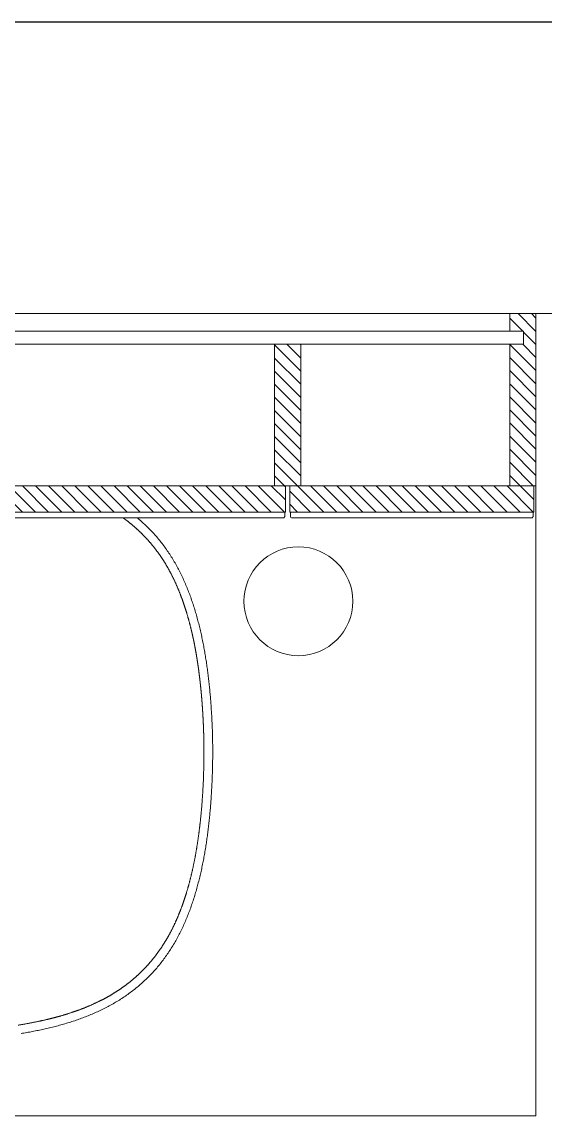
# Model space of a CAD drawing. Header units: millimetres. Extents: x 694231 to 734331, y 4486031 to 4541543.
# Drawn here: x 731375.7 to 731411.6, y 4490061 to 4490136.2 of the extents above; entities that cross this region are included whole.
import ezdxf

# ---------------------------------------------------------------- set-up
doc = ezdxf.new("R2010")
doc.units = ezdxf.units.MM
doc.set_wipeout_variables(frame=1)
doc.linetypes.add('HIDDEN', pattern=[0.375, 0.25, -0.125])
doc.layers.add('A-DUVAR-HIDDEN', color=34, linetype='HIDDEN')
for name, color, linetype, lineweight in [('DBM_fin_wall_solid', 111, 'Continuous', 25), ('DBM_in_wet_bath', 144, 'Continuous', 13), ('DBM_w_sld', 111, 'Continuous', 20)]:
    doc.layers.add(name, color=color, linetype=linetype, lineweight=lineweight)
pattern_1 = [(135, (588.597, 1421.2293), (-0.449012806, -0.449012806), [])]

# ---------------------------------------------------------------- blocks, each defined once
blk = doc.blocks.new('BATHSINK')
at = {"layer": 'DBM_in_wet_bath', "ltscale": 2}
for p, q in [((5665.553, -6895.908), (5665.648, -6895.879)), ((5665.648, -6895.879), (5665.744, -6895.851)), ((5665.744, -6895.851), (5665.839, -6895.822)), ((5665.839, -6895.822), (5665.934, -6895.794)), ((5665.934, -6895.794), (5666.03, -6895.766)), ((5666.03, -6895.766), (5666.126, -6895.741)), ((5666.126, -6895.741), (5666.222, -6895.715)), ((5666.222, -6895.715), (5666.318, -6895.689)), ((5666.318, -6895.689), (5666.415, -6895.664)), ((5666.415, -6895.664), (5666.511, -6895.638)), ((5666.511, -6895.638), (5666.607, -6895.612)), ((5666.607, -6895.612), (5666.703, -6895.588)), ((5666.703, -6895.588), (5666.8, -6895.565)), ((5666.8, -6895.565), (5666.897, -6895.542)), ((5666.897, -6895.542), (5666.994, -6895.52)), ((5666.994, -6895.52), (5667.091, -6895.497)), ((5667.091, -6895.497), (5667.188, -6895.474)), ((5667.188, -6895.474), (5667.285, -6895.452)), ((5667.285, -6895.452), (5667.382, -6895.429)), ((5667.382, -6895.429), (5667.479, -6895.409)), ((5667.479, -6895.409), (5667.577, -6895.389)), ((5667.577, -6895.389), (5667.674, -6895.369)), ((5667.674, -6895.369), (5667.772, -6895.349)), ((5667.772, -6895.349), (5667.869, -6895.329)), ((5667.869, -6895.329), (5667.966, -6895.309)), ((5667.966, -6895.309), (5668.064, -6895.289)), ((5668.064, -6895.289), (5668.162, -6895.272)), ((5668.162, -6895.272), (5668.26, -6895.254)), ((5668.26, -6895.254), (5668.358, -6895.237)), ((5668.358, -6895.237), (5668.456, -6895.219)), ((5668.456, -6895.219), (5668.554, -6895.202)), ((5668.554, -6895.202), (5668.652, -6895.184)), ((5668.652, -6895.184), (5668.75, -6895.166)), ((5668.75, -6895.166), (5668.848, -6895.149)), ((5663.51, -6896.69), (5663.601, -6896.649)), ((5663.601, -6896.649), (5663.692, -6896.609)), ((5663.692, -6896.609), (5663.782, -6896.568)), ((5663.782, -6896.568), (5663.873, -6896.528)), ((5663.873, -6896.528), (5663.964, -6896.487)), ((5663.964, -6896.487), (5664.056, -6896.449)), ((5664.056, -6896.449), (5664.149, -6896.412)), ((5664.149, -6896.412), (5664.241, -6896.375)), ((5664.241, -6896.375), (5664.333, -6896.337)), ((5664.333, -6896.337), (5664.425, -6896.3)), ((5664.425, -6896.3), (5664.518, -6896.264)), ((5664.518, -6896.264), (5664.612, -6896.23)), ((5664.612, -6896.23), (5664.705, -6896.196)), ((5664.705, -6896.196), (5664.799, -6896.162)), ((5664.799, -6896.162), (5664.892, -6896.127)), ((5664.892, -6896.127), (5664.986, -6896.094)), ((5664.986, -6896.094), (5665.08, -6896.062)), ((5665.08, -6896.062), (5665.174, -6896.031)), ((5665.174, -6896.031), (5665.269, -6896)), ((5665.269, -6896), (5665.363, -6895.969)), ((5665.363, -6895.969), (5665.458, -6895.937)), ((5665.458, -6895.937), (5665.553, -6895.908)), ((5662.111, -6897.449), (5662.196, -6897.397)), ((5662.196, -6897.397), (5662.282, -6897.346)), ((5662.282, -6897.346), (5662.367, -6897.295)), ((5662.367, -6897.295), (5662.452, -6897.244)), ((5662.452, -6897.244), (5662.538, -6897.192)), ((5662.538, -6897.192), (5662.625, -6897.145)), ((5662.625, -6897.145), (5662.712, -6897.097)), ((5662.712, -6897.097), (5662.8, -6897.05)), ((5662.8, -6897.05), (5662.887, -6897.002)), ((5662.887, -6897.002), (5662.975, -6896.955)), ((5662.975, -6896.955), (5663.063, -6896.909)), ((5663.063, -6896.909), (5663.152, -6896.865)), ((5663.152, -6896.865), (5663.242, -6896.821)), ((5663.242, -6896.821), (5663.331, -6896.777)), ((5663.331, -6896.777), (5663.42, -6896.733)), ((5663.42, -6896.733), (5663.51, -6896.69)), ((5661.055, -6898.195), (5661.134, -6898.134)), ((5661.134, -6898.134), (5661.213, -6898.074)), ((5661.213, -6898.074), (5661.292, -6898.013)), ((5661.292, -6898.013), (5661.371, -6897.952)), ((5661.371, -6897.952), (5661.452, -6897.895)), ((5661.452, -6897.895), (5661.533, -6897.837)), ((5661.533, -6897.837), (5661.614, -6897.779)), ((5661.614, -6897.779), (5661.695, -6897.722)), ((5661.695, -6897.722), (5661.778, -6897.666)), ((5661.778, -6897.666), (5661.861, -6897.611)), ((5661.861, -6897.611), (5661.944, -6897.557)), ((5661.944, -6897.557), (5662.027, -6897.502)), ((5662.027, -6897.502), (5662.111, -6897.449)), ((5660.234, -6898.918), (5660.306, -6898.849)), ((5660.306, -6898.849), (5660.377, -6898.779)), ((5660.377, -6898.779), (5660.451, -6898.713)), ((5660.451, -6898.713), (5660.525, -6898.646)), ((5660.525, -6898.646), (5660.599, -6898.58)), ((5660.599, -6898.58), (5660.673, -6898.513)), ((5660.673, -6898.513), (5660.748, -6898.448)), ((5660.748, -6898.448), (5660.825, -6898.385)), ((5660.825, -6898.385), (5660.901, -6898.321)), ((5660.901, -6898.321), (5660.978, -6898.258)), ((5660.978, -6898.258), (5661.055, -6898.195)), ((5659.487, -6899.717), (5659.552, -6899.642)), ((5659.552, -6899.642), (5659.618, -6899.567)), ((5659.618, -6899.567), (5659.683, -6899.493)), ((5659.683, -6899.493), (5659.749, -6899.418)), ((5659.749, -6899.418), (5659.816, -6899.344)), ((5659.816, -6899.344), (5659.885, -6899.272)), ((5659.885, -6899.272), (5659.954, -6899.2)), ((5659.954, -6899.2), (5660.022, -6899.128)), ((5660.022, -6899.128), (5660.091, -6899.057)), ((5660.091, -6899.057), (5660.163, -6898.987)), ((5660.163, -6898.987), (5660.234, -6898.918)), ((5658.937, -6900.424), (5658.995, -6900.343)), ((5658.995, -6900.343), (5659.055, -6900.264)), ((5659.055, -6900.264), (5659.115, -6900.184)), ((5659.115, -6900.184), (5659.175, -6900.105)), ((5659.175, -6900.105), (5659.235, -6900.025)), ((5659.235, -6900.025), (5659.298, -6899.948)), ((5659.298, -6899.948), (5659.361, -6899.871)), ((5659.361, -6899.871), (5659.424, -6899.794)), ((5659.424, -6899.794), (5659.487, -6899.717)), ((5658.445, -6901.172), (5658.496, -6901.086)), ((5658.496, -6901.086), (5658.549, -6901.002)), ((5658.549, -6901.002), (5658.603, -6900.919)), ((5658.603, -6900.919), (5658.657, -6900.835)), ((5658.657, -6900.835), (5658.711, -6900.751)), ((5658.711, -6900.751), (5658.767, -6900.669)), ((5658.767, -6900.669), (5658.824, -6900.587)), ((5658.824, -6900.587), (5658.881, -6900.506)), ((5658.881, -6900.506), (5658.937, -6900.424)), ((5658.008, -6901.953), (5658.053, -6901.865)), ((5658.053, -6901.865), (5658.099, -6901.777)), ((5658.099, -6901.777), (5658.147, -6901.689)), ((5658.147, -6901.689), (5658.195, -6901.602)), ((5658.195, -6901.602), (5658.243, -6901.515)), ((5658.243, -6901.515), (5658.292, -6901.428)), ((5658.292, -6901.428), (5658.343, -6901.343)), ((5658.343, -6901.343), (5658.394, -6901.257)), ((5658.394, -6901.257), (5658.445, -6901.172)), ((5657.663, -6902.671), (5657.705, -6902.58)), ((5657.705, -6902.58), (5657.747, -6902.49)), ((5657.747, -6902.49), (5657.789, -6902.4)), ((5657.789, -6902.4), (5657.831, -6902.31)), ((5657.831, -6902.31), (5657.873, -6902.22)), ((5657.873, -6902.22), (5657.918, -6902.131)), ((5657.918, -6902.131), (5657.963, -6902.042)), ((5657.963, -6902.042), (5658.008, -6901.953)), ((5657.325, -6903.5), (5657.36, -6903.407)), ((5657.36, -6903.407), (5657.396, -6903.314)), ((5657.396, -6903.314), (5657.431, -6903.221)), ((5657.431, -6903.221), (5657.469, -6903.129)), ((5657.469, -6903.129), (5657.507, -6903.037)), ((5657.507, -6903.037), (5657.546, -6902.945)), ((5657.546, -6902.945), (5657.585, -6902.854)), ((5657.585, -6902.854), (5657.624, -6902.762)), ((5657.624, -6902.762), (5657.663, -6902.671)), ((5657.059, -6904.25), (5657.09, -6904.156)), ((5657.09, -6904.156), (5657.123, -6904.062)), ((5657.123, -6904.062), (5657.156, -6903.968)), ((5657.156, -6903.968), (5657.188, -6903.874)), ((5657.188, -6903.874), (5657.221, -6903.78)), ((5657.221, -6903.78), (5657.254, -6903.686)), ((5657.254, -6903.686), (5657.289, -6903.593)), ((5657.289, -6903.593), (5657.325, -6903.5)), ((5656.827, -6905.012), (5656.855, -6904.916)), ((5656.855, -6904.916), (5656.882, -6904.82)), ((5656.882, -6904.82), (5656.91, -6904.725)), ((5656.91, -6904.725), (5656.939, -6904.63)), ((5656.939, -6904.63), (5656.969, -6904.535)), ((5656.969, -6904.535), (5656.999, -6904.44)), ((5656.999, -6904.44), (5657.029, -6904.345)), ((5657.029, -6904.345), (5657.059, -6904.25)), ((5656.646, -6905.684), (5656.672, -6905.588)), ((5656.672, -6905.588), (5656.697, -6905.492)), ((5656.697, -6905.492), (5656.722, -6905.396)), ((5656.722, -6905.396), (5656.747, -6905.299)), ((5656.747, -6905.299), (5656.772, -6905.203)), ((5656.772, -6905.203), (5656.8, -6905.107)), ((5656.8, -6905.107), (5656.827, -6905.012)), ((5656.468, -6906.46), (5656.488, -6906.363)), ((5656.488, -6906.363), (5656.509, -6906.265)), ((5656.509, -6906.265), (5656.531, -6906.168)), ((5656.531, -6906.168), (5656.554, -6906.072)), ((5656.554, -6906.072), (5656.577, -6905.975)), ((5656.577, -6905.975), (5656.6, -6905.878)), ((5656.6, -6905.878), (5656.623, -6905.781)), ((5656.623, -6905.781), (5656.646, -6905.684)), ((5656.312, -6907.241), (5656.33, -6907.143)), ((5656.33, -6907.143), (5656.348, -6907.045)), ((5656.348, -6907.045), (5656.366, -6906.947)), ((5656.366, -6906.947), (5656.386, -6906.85)), ((5656.386, -6906.85), (5656.406, -6906.752)), ((5656.406, -6906.752), (5656.427, -6906.655)), ((5656.427, -6906.655), (5656.447, -6906.557)), ((5656.447, -6906.557), (5656.468, -6906.46)), ((5656.194, -6907.927), (5656.209, -6907.829)), ((5656.209, -6907.829), (5656.225, -6907.731)), ((5656.225, -6907.731), (5656.24, -6907.632)), ((5656.24, -6907.632), (5656.258, -6907.534)), ((5656.258, -6907.534), (5656.276, -6907.437)), ((5656.276, -6907.437), (5656.294, -6907.339)), ((5656.294, -6907.339), (5656.312, -6907.241)), ((5656.077, -6908.715), (5656.091, -6908.616)), ((5656.091, -6908.616), (5656.104, -6908.517)), ((5656.104, -6908.517), (5656.118, -6908.419)), ((5656.118, -6908.419), (5656.131, -6908.32)), ((5656.131, -6908.32), (5656.147, -6908.222)), ((5656.147, -6908.222), (5656.162, -6908.124)), ((5656.162, -6908.124), (5656.178, -6908.025)), ((5656.178, -6908.025), (5656.194, -6907.927)), ((5655.981, -6909.505), (5655.992, -6909.406)), ((5655.992, -6909.406), (5656.003, -6909.307)), ((5656.003, -6909.307), (5656.014, -6909.208)), ((5656.014, -6909.208), (5656.025, -6909.109)), ((5656.025, -6909.109), (5656.037, -6909.011)), ((5656.037, -6909.011), (5656.051, -6908.912)), ((5656.051, -6908.912), (5656.064, -6908.813)), ((5656.064, -6908.813), (5656.077, -6908.715)), ((5655.908, -6910.198), (5655.917, -6910.098)), ((5655.917, -6910.098), (5655.926, -6909.999)), ((5655.926, -6909.999), (5655.936, -6909.9)), ((5655.936, -6909.9), (5655.947, -6909.802)), ((5655.947, -6909.802), (5655.959, -6909.703)), ((5655.959, -6909.703), (5655.97, -6909.604)), ((5655.97, -6909.604), (5655.981, -6909.505)), ((5655.839, -6910.991), (5655.847, -6910.891)), ((5655.847, -6910.891), (5655.855, -6910.792)), ((5655.855, -6910.792), (5655.864, -6910.693)), ((5655.864, -6910.693), (5655.873, -6910.594)), ((5655.873, -6910.594), (5655.882, -6910.495)), ((5655.882, -6910.495), (5655.891, -6910.396)), ((5655.891, -6910.396), (5655.899, -6910.297)), ((5655.899, -6910.297), (5655.908, -6910.198)), ((5655.793, -6911.686), (5655.8, -6911.587)), ((5655.8, -6911.587), (5655.806, -6911.487)), ((5655.806, -6911.487), (5655.813, -6911.388)), ((5655.813, -6911.388), (5655.82, -6911.289)), ((5655.82, -6911.289), (5655.826, -6911.189)), ((5655.826, -6911.189), (5655.833, -6911.09)), ((5655.833, -6911.09), (5655.839, -6910.991)), ((5655.753, -6912.481), (5655.758, -6912.381)), ((5655.758, -6912.381), (5655.762, -6912.282)), ((5655.762, -6912.282), (5655.767, -6912.183)), ((5655.767, -6912.183), (5655.771, -6912.083)), ((5655.771, -6912.083), (5655.776, -6911.984)), ((5655.776, -6911.984), (5655.78, -6911.884)), ((5655.78, -6911.884), (5655.787, -6911.785)), ((5655.787, -6911.785), (5655.793, -6911.686)), ((5655.726, -6913.276), (5655.728, -6913.177)), ((5655.728, -6913.177), (5655.731, -6913.077)), ((5655.731, -6913.077), (5655.733, -6912.978)), ((5655.733, -6912.978), (5655.736, -6912.879)), ((5655.736, -6912.879), (5655.739, -6912.779)), ((5655.739, -6912.779), (5655.744, -6912.68)), ((5655.744, -6912.68), (5655.748, -6912.58)), ((5655.748, -6912.58), (5655.753, -6912.481)), ((5655.713, -6913.873), (5655.714, -6913.774)), ((5655.713, -6913.973), (5655.713, -6913.873)), ((5655.714, -6913.774), (5655.716, -6913.674)), ((5655.716, -6913.674), (5655.718, -6913.575)), ((5655.718, -6913.575), (5655.721, -6913.475)), ((5655.721, -6913.475), (5655.723, -6913.376)), ((5655.723, -6913.376), (5655.726, -6913.276)), ((5655.709, -6914.669), (5655.71, -6914.57)), ((5655.711, -6914.769), (5655.709, -6914.669)), ((5655.71, -6914.47), (5655.711, -6914.371)), ((5655.71, -6914.57), (5655.71, -6914.47)), ((5655.711, -6914.271), (5655.712, -6914.172)), ((5655.711, -6914.371), (5655.711, -6914.271)), ((5655.712, -6914.072), (5655.713, -6913.973)), ((5655.712, -6914.172), (5655.712, -6914.072)), ((5655.712, -6914.868), (5655.711, -6914.769)), ((5655.714, -6914.968), (5655.712, -6914.868)), ((5655.716, -6915.067), (5655.714, -6914.968)), ((5655.717, -6915.167), (5655.716, -6915.067)), ((5655.719, -6915.266), (5655.717, -6915.167)), ((5655.721, -6915.366), (5655.719, -6915.266)), ((5655.723, -6915.465), (5655.721, -6915.366)), ((5655.724, -6915.565), (5655.723, -6915.465)), ((5655.726, -6915.664), (5655.724, -6915.565)), ((5655.73, -6915.764), (5655.726, -6915.664)), ((5655.734, -6915.863), (5655.73, -6915.764)), ((5655.738, -6915.963), (5655.734, -6915.863)), ((5655.742, -6916.062), (5655.738, -6915.963)), ((5655.745, -6916.162), (5655.742, -6916.062)), ((5655.749, -6916.261), (5655.745, -6916.162)), ((5655.753, -6916.361), (5655.749, -6916.261)), ((5655.757, -6916.46), (5655.753, -6916.361)), ((5655.761, -6916.559), (5655.757, -6916.46)), ((5655.766, -6916.659), (5655.761, -6916.559)), ((5655.772, -6916.758), (5655.766, -6916.659)), ((5655.778, -6916.857), (5655.772, -6916.758)), ((5655.783, -6916.957), (5655.778, -6916.857)), ((5655.789, -6917.056), (5655.783, -6916.957)), ((5655.795, -6917.155), (5655.789, -6917.056)), ((5655.801, -6917.255), (5655.795, -6917.155)), ((5655.807, -6917.354), (5655.801, -6917.255)), ((5655.813, -6917.454), (5655.807, -6917.354)), ((5655.819, -6917.553), (5655.813, -6917.454)), ((5655.826, -6917.652), (5655.819, -6917.553)), ((5655.834, -6917.751), (5655.826, -6917.652)), ((5655.842, -6917.851), (5655.834, -6917.751)), ((5655.849, -6917.95), (5655.842, -6917.851)), ((5655.857, -6918.049), (5655.849, -6917.95)), ((5655.864, -6918.148), (5655.857, -6918.049)), ((5655.872, -6918.247), (5655.864, -6918.148)), ((5655.881, -6918.346), (5655.872, -6918.247)), ((5655.89, -6918.446), (5655.881, -6918.346)), ((5655.9, -6918.545), (5655.89, -6918.446)), ((5655.909, -6918.644), (5655.9, -6918.545)), ((5655.918, -6918.743), (5655.909, -6918.644)), ((5655.927, -6918.842), (5655.918, -6918.743)), ((5655.936, -6918.941), (5655.927, -6918.842)), ((5655.947, -6919.04), (5655.936, -6918.941)), ((5655.958, -6919.139), (5655.947, -6919.04)), ((5655.969, -6919.238), (5655.958, -6919.139)), ((5655.98, -6919.337), (5655.969, -6919.238)), ((5655.991, -6919.436), (5655.98, -6919.337)), ((5656.002, -6919.534), (5655.991, -6919.436)), ((5656.013, -6919.633), (5656.002, -6919.534)), ((5656.026, -6919.732), (5656.013, -6919.633)), ((5656.039, -6919.831), (5656.026, -6919.732)), ((5656.052, -6919.929), (5656.039, -6919.831)), ((5656.065, -6920.028), (5656.052, -6919.929)), ((5656.077, -6920.127), (5656.065, -6920.028)), ((5656.09, -6920.225), (5656.077, -6920.127)), ((5656.103, -6920.324), (5656.09, -6920.225)), ((5656.118, -6920.423), (5656.103, -6920.324)), ((5656.133, -6920.521), (5656.118, -6920.423)), ((5656.148, -6920.619), (5656.133, -6920.521)), ((5656.163, -6920.718), (5656.148, -6920.619)), ((5656.178, -6920.816), (5656.163, -6920.718)), ((5656.193, -6920.914), (5656.178, -6920.816)), ((5656.208, -6921.013), (5656.193, -6920.914)), ((5656.224, -6921.111), (5656.208, -6921.013)), ((5656.242, -6921.209), (5656.224, -6921.111)), ((5656.259, -6921.307), (5656.242, -6921.209)), ((5656.277, -6921.405), (5656.259, -6921.307)), ((5656.294, -6921.503), (5656.277, -6921.405)), ((5656.311, -6921.601), (5656.294, -6921.503)), ((5656.329, -6921.699), (5656.311, -6921.601)), ((5656.347, -6921.797), (5656.329, -6921.699)), ((5656.367, -6921.894), (5656.347, -6921.797)), ((5656.387, -6921.992), (5656.367, -6921.894)), ((5656.407, -6922.089), (5656.387, -6921.992)), ((5656.427, -6922.187), (5656.407, -6922.089)), ((5656.447, -6922.284), (5656.427, -6922.187)), ((5656.467, -6922.382), (5656.447, -6922.284)), ((5656.487, -6922.479), (5656.467, -6922.382)), ((5656.51, -6922.576), (5656.487, -6922.479)), ((5656.533, -6922.673), (5656.51, -6922.576)), ((5656.555, -6922.77), (5656.533, -6922.673)), ((5656.578, -6922.866), (5656.555, -6922.77)), ((5656.601, -6922.963), (5656.578, -6922.866)), ((5656.623, -6923.06), (5656.601, -6922.963)), ((5656.646, -6923.157), (5656.623, -6923.06)), ((5656.672, -6923.253), (5656.646, -6923.157)), ((5656.697, -6923.35), (5656.672, -6923.253)), ((5656.722, -6923.446), (5656.697, -6923.35)), ((5656.747, -6923.542), (5656.722, -6923.446)), ((5656.773, -6923.638), (5656.747, -6923.542)), ((5656.8, -6923.734), (5656.773, -6923.638)), ((5656.827, -6923.83), (5656.8, -6923.734)), ((5656.855, -6923.925), (5656.827, -6923.83)), ((5656.883, -6924.021), (5656.855, -6923.925)), ((5656.91, -6924.117), (5656.883, -6924.021)), ((5656.939, -6924.212), (5656.91, -6924.117)), ((5656.969, -6924.307), (5656.939, -6924.212)), ((5656.999, -6924.401), (5656.969, -6924.307)), ((5657.029, -6924.496), (5656.999, -6924.401)), ((5657.06, -6924.591), (5657.029, -6924.496)), ((5657.09, -6924.686), (5657.06, -6924.591)), ((5657.123, -6924.78), (5657.09, -6924.686)), ((5657.156, -6924.874), (5657.123, -6924.78)), ((5657.188, -6924.968), (5657.156, -6924.874)), ((5657.221, -6925.062), (5657.188, -6924.968)), ((5657.254, -6925.156), (5657.221, -6925.062)), ((5657.289, -6925.249), (5657.254, -6925.156)), ((5657.325, -6925.342), (5657.289, -6925.249)), ((5657.361, -6925.435), (5657.325, -6925.342)), ((5657.396, -6925.527), (5657.361, -6925.435)), ((5657.432, -6925.62), (5657.396, -6925.527)), ((5657.469, -6925.713), (5657.432, -6925.62)), ((5657.508, -6925.804), (5657.469, -6925.713)), ((5657.546, -6925.896), (5657.508, -6925.804)), ((5657.585, -6925.988), (5657.546, -6925.896)), ((5657.624, -6926.079), (5657.585, -6925.988)), ((5657.663, -6926.171), (5657.624, -6926.079)), ((5657.705, -6926.261), (5657.663, -6926.171)), ((5657.747, -6926.351), (5657.705, -6926.261)), ((5657.789, -6926.442), (5657.747, -6926.351)), ((5657.831, -6926.532), (5657.789, -6926.442)), ((5657.873, -6926.622), (5657.831, -6926.532)), ((5657.917, -6926.711), (5657.873, -6926.622)), ((5657.963, -6926.799), (5657.917, -6926.711)), ((5658.008, -6926.888), (5657.963, -6926.799)), ((5658.054, -6926.976), (5658.008, -6926.888)), ((5658.1, -6927.065), (5658.054, -6926.976)), ((5658.146, -6927.153), (5658.1, -6927.065)), ((5658.195, -6927.24), (5658.146, -6927.153)), ((5658.244, -6927.326), (5658.195, -6927.24)), ((5658.293, -6927.413), (5658.244, -6927.326)), ((5658.341, -6927.5), (5658.293, -6927.413)), ((5658.393, -6927.585), (5658.341, -6927.5)), ((5658.445, -6927.67), (5658.393, -6927.585)), ((5658.497, -6927.754), (5658.445, -6927.67)), ((5658.549, -6927.839), (5658.497, -6927.754)), ((5658.603, -6927.923), (5658.549, -6927.839)), ((5658.657, -6928.006), (5658.603, -6927.923)), ((5658.712, -6928.089), (5658.657, -6928.006)), ((5658.767, -6928.172), (5658.712, -6928.089)), ((5658.823, -6928.255), (5658.767, -6928.172)), ((5658.881, -6928.336), (5658.823, -6928.255)), ((5658.939, -6928.417), (5658.881, -6928.336)), ((5658.996, -6928.498), (5658.939, -6928.417)), ((5659.054, -6928.578), (5658.996, -6928.498)), ((5659.115, -6928.657), (5659.054, -6928.578)), ((5659.176, -6928.736), (5659.115, -6928.657)), ((5659.237, -6928.815), (5659.176, -6928.736)), ((5659.298, -6928.894), (5659.237, -6928.815)), ((5659.361, -6928.97), (5659.298, -6928.894)), ((5659.424, -6929.047), (5659.361, -6928.97)), ((5659.488, -6929.123), (5659.424, -6929.047)), ((5659.552, -6929.2), (5659.488, -6929.123)), ((5659.617, -6929.275), (5659.552, -6929.2)), ((5659.684, -6929.349), (5659.617, -6929.275)), ((5659.75, -6929.423), (5659.684, -6929.349)), ((5659.817, -6929.496), (5659.75, -6929.423)), ((5659.884, -6929.57), (5659.817, -6929.496)), ((5659.954, -6929.641), (5659.884, -6929.57)), ((5660.023, -6929.712), (5659.954, -6929.641)), ((5660.093, -6929.784), (5660.023, -6929.712)), ((5660.162, -6929.855), (5660.093, -6929.784)), ((5660.234, -6929.924), (5660.162, -6929.855)), ((5660.306, -6929.992), (5660.234, -6929.924)), ((5660.378, -6930.061), (5660.306, -6929.992)), ((5660.451, -6930.129), (5660.378, -6930.061)), ((5660.524, -6930.196), (5660.451, -6930.129)), ((5660.599, -6930.262), (5660.524, -6930.196)), ((5660.674, -6930.327), (5660.599, -6930.262)), ((5660.749, -6930.393), (5660.674, -6930.327)), ((5660.824, -6930.458), (5660.749, -6930.393)), ((5660.901, -6930.521), (5660.824, -6930.458)), ((5660.979, -6930.583), (5660.901, -6930.521)), ((5661.056, -6930.646), (5660.979, -6930.583)), ((5661.133, -6930.709), (5661.056, -6930.646)), ((5661.213, -6930.768), (5661.133, -6930.709)), ((5661.292, -6930.828), (5661.213, -6930.768)), ((5661.372, -6930.888), (5661.292, -6930.828)), ((5661.452, -6930.947), (5661.372, -6930.888)), ((5661.533, -6931.005), (5661.452, -6930.947)), ((5661.615, -6931.062), (5661.533, -6931.005)), ((5661.696, -6931.118), (5661.615, -6931.062)), ((5661.778, -6931.175), (5661.696, -6931.118)), ((5661.861, -6931.231), (5661.778, -6931.175)), ((5661.945, -6931.284), (5661.861, -6931.231)), ((5662.028, -6931.338), (5661.945, -6931.284)), ((5662.112, -6931.392), (5662.028, -6931.338)), ((5662.196, -6931.445), (5662.112, -6931.392)), ((5662.282, -6931.496), (5662.196, -6931.445)), ((5662.367, -6931.547), (5662.282, -6931.496)), ((5662.453, -6931.597), (5662.367, -6931.547)), ((5662.538, -6931.648), (5662.453, -6931.597)), ((5662.626, -6931.696), (5662.538, -6931.648)), ((5662.713, -6931.744), (5662.626, -6931.696)), ((5662.8, -6931.791), (5662.713, -6931.744)), ((5662.888, -6931.839), (5662.8, -6931.791)), ((5662.975, -6931.886), (5662.888, -6931.839)), ((5663.064, -6931.932), (5662.975, -6931.886)), ((5663.153, -6931.976), (5663.064, -6931.932)), ((5663.242, -6932.02), (5663.153, -6931.976)), ((5663.331, -6932.064), (5663.242, -6932.02)), ((5663.421, -6932.108), (5663.331, -6932.064)), ((5663.51, -6932.152), (5663.421, -6932.108)), ((5663.601, -6932.192), (5663.51, -6932.152)), ((5663.692, -6932.233), (5663.601, -6932.192)), ((5663.783, -6932.273), (5663.692, -6932.233)), ((5663.874, -6932.314), (5663.783, -6932.273)), ((5663.965, -6932.354), (5663.874, -6932.314)), ((5664.056, -6932.392), (5663.965, -6932.354)), ((5664.149, -6932.43), (5664.056, -6932.392)), ((5664.241, -6932.467), (5664.149, -6932.43)), ((5664.333, -6932.504), (5664.241, -6932.467)), ((5664.426, -6932.541), (5664.333, -6932.504)), ((5664.518, -6932.578), (5664.426, -6932.541)), ((5664.612, -6932.612), (5664.518, -6932.578)), ((5664.705, -6932.646), (5664.612, -6932.612)), ((5664.799, -6932.68), (5664.705, -6932.646)), ((5664.892, -6932.714), (5664.799, -6932.68)), ((5664.986, -6932.748), (5664.892, -6932.714)), ((5665.08, -6932.78), (5664.986, -6932.748)), ((5665.175, -6932.811), (5665.08, -6932.78)), ((5665.269, -6932.842), (5665.175, -6932.811)), ((5665.364, -6932.873), (5665.269, -6932.842)), ((5665.458, -6932.904), (5665.364, -6932.873)), ((5665.553, -6932.934), (5665.458, -6932.904)), ((5665.648, -6932.962), (5665.553, -6932.934)), ((5665.744, -6932.991), (5665.648, -6932.962)), ((5665.839, -6933.019), (5665.744, -6932.991)), ((5665.935, -6933.048), (5665.839, -6933.019)), ((5666.03, -6933.076), (5665.935, -6933.048)), ((5666.126, -6933.102), (5666.03, -6933.076)), ((5666.222, -6933.128), (5666.126, -6933.102)), ((5666.318, -6933.154), (5666.222, -6933.128)), ((5666.414, -6933.179), (5666.318, -6933.154)), ((5666.51, -6933.205), (5666.414, -6933.179)), ((5666.607, -6933.229), (5666.51, -6933.205)), ((5666.704, -6933.253), (5666.607, -6933.229)), ((5666.801, -6933.276), (5666.704, -6933.253)), ((5666.897, -6933.299), (5666.801, -6933.276)), ((5666.994, -6933.322), (5666.897, -6933.299)), ((5667.091, -6933.346), (5666.994, -6933.322)), ((5667.187, -6933.369), (5667.091, -6933.346)), ((5667.285, -6933.39), (5667.187, -6933.369)), ((5667.382, -6933.411), (5667.285, -6933.39)), ((5667.479, -6933.432), (5667.382, -6933.411)), ((5667.577, -6933.452), (5667.479, -6933.432)), ((5667.674, -6933.473), (5667.577, -6933.452)), ((5667.771, -6933.493), (5667.674, -6933.473)), ((5667.869, -6933.514), (5667.771, -6933.493)), ((5667.966, -6933.533), (5667.869, -6933.514)), ((5668.064, -6933.551), (5667.966, -6933.533)), ((5668.162, -6933.569), (5668.064, -6933.551)), ((5668.26, -6933.588), (5668.162, -6933.569)), ((5668.358, -6933.606), (5668.26, -6933.588)), ((5668.456, -6933.624), (5668.358, -6933.606)), ((5668.554, -6933.642), (5668.456, -6933.624)), ((5668.652, -6933.659), (5668.554, -6933.642)), ((5668.75, -6933.675), (5668.652, -6933.659)), ((5668.848, -6933.691), (5668.75, -6933.675))]:
    blk.add_line(p, q, dxfattribs=at)
for points in [[(5667.485, -6896.021), (5668.2, -6895.874)], [(5668.2, -6895.874), (5668.978, -6895.736)], [(5665.048, -6896.705), (5665.269, -6896.628)], [(5665.269, -6896.628), (5665.49, -6896.554)], [(5665.49, -6896.554), (5666.13, -6896.36)], [(5666.13, -6896.36), (5666.775, -6896.187)], [(5666.775, -6896.187), (5667.485, -6896.021)], [(5663.396, -6897.41), (5663.593, -6897.312)], [(5663.593, -6897.312), (5663.791, -6897.218)], [(5663.791, -6897.218), (5663.993, -6897.126)], [(5663.993, -6897.126), (5664.198, -6897.037)], [(5664.198, -6897.037), (5664.407, -6896.95)], [(5664.407, -6896.95), (5664.617, -6896.866)], [(5664.617, -6896.866), (5664.832, -6896.784)], [(5664.832, -6896.784), (5665.048, -6896.705)], [(5661.949, -6898.269), (5662.119, -6898.153)], [(5662.119, -6898.153), (5662.29, -6898.041)], [(5662.29, -6898.041), (5662.467, -6897.93)], [(5662.467, -6897.93), (5662.646, -6897.822)], [(5662.646, -6897.822), (5662.829, -6897.715)], [(5662.829, -6897.715), (5663.014, -6897.61)], [(5663.014, -6897.61), (5663.204, -6897.508)], [(5663.204, -6897.508), (5663.396, -6897.41)], [(5660.961, -6899.052), (5661.286, -6898.773)], [(5661.286, -6898.773), (5661.622, -6898.507)], [(5661.622, -6898.507), (5661.785, -6898.387)], [(5661.785, -6898.387), (5661.949, -6898.269)], [(5660.051, -6899.974), (5660.343, -6899.653)], [(5660.343, -6899.653), (5660.646, -6899.347)], [(5660.646, -6899.347), (5660.961, -6899.052)], [(5659.505, -6900.653), (5659.772, -6900.307)], [(5659.772, -6900.307), (5660.051, -6899.974)], [(5659.013, -6901.379), (5659.253, -6901.01)], [(5659.253, -6901.01), (5659.505, -6900.653)], [(5658.542, -6902.213), (5658.788, -6901.759)], [(5658.788, -6901.759), (5659.013, -6901.379)], [(5658.315, -6902.677), (5658.542, -6902.213)], [(5657.912, -6903.629), (5658.105, -6903.15)], [(5658.105, -6903.15), (5658.315, -6902.677)], [(5657.716, -6904.168), (5657.912, -6903.629)], [(5657.375, -6905.262), (5657.537, -6904.712)], [(5657.537, -6904.712), (5657.716, -6904.168)], [(5657.229, -6905.816), (5657.375, -6905.262)], [(5657.066, -6906.516), (5657.105, -6906.339)], [(5657.105, -6906.339), (5657.146, -6906.162)], [(5657.146, -6906.162), (5657.187, -6905.989)], [(5657.187, -6905.989), (5657.229, -6905.816)], [(5656.917, -6907.253), (5656.952, -6907.066)], [(5656.952, -6907.066), (5656.989, -6906.88)], [(5656.989, -6906.88), (5657.027, -6906.698)], [(5657.027, -6906.698), (5657.066, -6906.516)], [(5656.783, -6908.026), (5656.815, -6907.831)], [(5656.815, -6907.831), (5656.848, -6907.635)], [(5656.848, -6907.635), (5656.882, -6907.444)], [(5656.882, -6907.444), (5656.917, -6907.253)], [(5656.665, -6908.835), (5656.693, -6908.631)], [(5656.693, -6908.631), (5656.722, -6908.426)], [(5656.722, -6908.426), (5656.752, -6908.226)], [(5656.752, -6908.226), (5656.783, -6908.026)], [(5656.587, -6909.466), (5656.612, -6909.253)], [(5656.612, -6909.253), (5656.638, -6909.044)], [(5656.638, -6909.044), (5656.665, -6908.835)], [(5656.497, -6910.337), (5656.518, -6910.115)], [(5656.518, -6910.115), (5656.54, -6909.897)], [(5656.54, -6909.897), (5656.563, -6909.68)], [(5656.563, -6909.68), (5656.587, -6909.466)], [(5656.441, -6911.012), (5656.458, -6910.786)], [(5656.458, -6910.786), (5656.477, -6910.559)], [(5656.477, -6910.559), (5656.497, -6910.337)], [(5656.394, -6911.709), (5656.408, -6911.474)], [(5656.408, -6911.474), (5656.424, -6911.243)], [(5656.424, -6911.243), (5656.441, -6911.012)], [(5656.346, -6912.666), (5656.356, -6912.422)], [(5656.356, -6912.422), (5656.368, -6912.183)], [(5656.368, -6912.183), (5656.38, -6911.944)], [(5656.38, -6911.944), (5656.394, -6911.709)], [(5656.322, -6913.405), (5656.329, -6913.157)], [(5656.329, -6913.157), (5656.337, -6912.909)], [(5656.337, -6912.909), (5656.346, -6912.666)], [(5656.311, -6914.165), (5656.313, -6913.909)], [(5656.313, -6913.909), (5656.317, -6913.657)], [(5656.317, -6913.657), (5656.322, -6913.405)], [(5656.31, -6914.421), (5656.311, -6914.165)], [(5656.31, -6914.423), (5656.31, -6914.421)], [(5656.32, -6915.377), (5656.31, -6914.423)], [(5656.35, -6916.33), (5656.32, -6915.377)], [(5656.4, -6917.283), (5656.35, -6916.33)], [(5656.472, -6918.235), (5656.4, -6917.283)], [(5656.565, -6919.184), (5656.472, -6918.235)], [(5656.643, -6919.836), (5656.565, -6919.184)], [(5656.732, -6920.486), (5656.643, -6919.836)], [(5656.835, -6921.134), (5656.732, -6920.486)], [(5656.953, -6921.78), (5656.835, -6921.134)], [(5657.086, -6922.422), (5656.953, -6921.78)], [(5657.237, -6923.06), (5657.086, -6922.422)], [(5657.385, -6923.616), (5657.237, -6923.06)], [(5657.549, -6924.168), (5657.385, -6923.616)], [(5657.729, -6924.714), (5657.549, -6924.168)], [(5657.928, -6925.254), (5657.729, -6924.714)], [(5658.123, -6925.735), (5657.928, -6925.254)], [(5658.335, -6926.209), (5658.123, -6925.735)], [(5658.565, -6926.674), (5658.335, -6926.209)], [(5658.814, -6927.129), (5658.565, -6926.674)], [(5659.04, -6927.505), (5658.814, -6927.129)], [(5659.282, -6927.873), (5659.04, -6927.505)], [(5659.537, -6928.231), (5659.282, -6927.873)], [(5659.807, -6928.578), (5659.537, -6928.231)], [(5660.091, -6928.914), (5659.807, -6928.578)], [(5660.384, -6929.232), (5660.091, -6928.914)], [(5660.689, -6929.538), (5660.384, -6929.232)], [(5661.007, -6929.831), (5660.689, -6929.538)], [(5661.337, -6930.111), (5661.007, -6929.831)], [(5661.677, -6930.377), (5661.337, -6930.111)], [(5662.018, -6930.621), (5661.677, -6930.377)], [(5662.368, -6930.852), (5662.018, -6930.621)], [(5662.726, -6931.07), (5662.368, -6930.852)], [(5663.092, -6931.275), (5662.726, -6931.07)], [(5663.465, -6931.467), (5663.092, -6931.275)], [(5663.979, -6931.71), (5663.465, -6931.467)], [(5664.502, -6931.931), (5663.979, -6931.71)], [(5665.034, -6932.132), (5664.502, -6931.931)], [(5665.572, -6932.315), (5665.034, -6932.132)], [(5666.061, -6932.463), (5665.572, -6932.315)], [(5666.553, -6932.599), (5666.061, -6932.463)], [(5667.048, -6932.722), (5666.553, -6932.599)], [(5667.546, -6932.835), (5667.048, -6932.722)], [(5668.301, -6932.987), (5667.546, -6932.835)], [(5669.059, -6933.12), (5668.301, -6932.987)]]:
    blk.add_open_spline(points, degree=1, dxfattribs=at)
blk = doc.blocks.new('dfföfgöbwfbgw')
at = {"layer": 'DBM_in_wet_bath', "ltscale": 2}
blk.add_lwpolyline([(18980.251, 17467.483), (18980.251, 17412.483), (18898.188, 17412.483), (18898.188, 17467.483)], close=True, dxfattribs=at)
blk.add_circle((18963.961, 17447.762), 3.732, dxfattribs=at)
at = {"layer": 'A-DUVAR-HIDDEN', "color": 152, "lineweight": 80, "true_color": 0x2776bb, "xscale": -1}
blk.add_blockref('BATHSINK', (24613.799, 24351.818), dxfattribs=at)
at = {"ltscale": 2}
blk.add_wipeout([(18980.251, 17467.483), (18898.19, 17467.483), (18898.19, 17455.683), (18898.34, 17455.683), (18898.34, 17453.883), (18898.39, 17453.883), (18898.39, 17453.583), (18898.394, 17453.553), (18898.404, 17453.531), (18898.419, 17453.512), (18898.432, 17453.501), (18898.453, 17453.49), (18898.477, 17453.484), (18898.535, 17453.483), (18962.925, 17453.483), (18962.948, 17453.485), (18962.97, 17453.493), (18962.979, 17453.499), (18962.989, 17453.506), (18963, 17453.517), (18963.01, 17453.53), (18963.016, 17453.542), (18963.022, 17453.559), (18963.024, 17453.571), (18963.025, 17453.593), (18963.025, 17453.883), (18963.075, 17453.883), (18963.075, 17455.683), (18963.375, 17455.683), (18963.375, 17453.883), (18963.425, 17453.883), (18963.425, 17453.583), (18963.426, 17453.571), (18963.427, 17453.56), (18963.43, 17453.552), (18963.432, 17453.545), (18963.435, 17453.539), (18963.438, 17453.532), (18963.443, 17453.526), (18963.447, 17453.52), (18963.452, 17453.514), (18963.459, 17453.507), (18963.467, 17453.501), (18963.475, 17453.496), (18963.492, 17453.488), (18963.505, 17453.485), (18963.519, 17453.483), (18979.951, 17453.483), (18979.963, 17453.483), (18979.975, 17453.486), (18979.987, 17453.489), (18979.994, 17453.492), (18980.002, 17453.497), (18980.011, 17453.503), (18980.017, 17453.508), (18980.022, 17453.512), (18980.028, 17453.519), (18980.033, 17453.526), (18980.039, 17453.535), (18980.042, 17453.54), (18980.045, 17453.55), (18980.048, 17453.559), (18980.05, 17453.568), (18980.051, 17453.579), (18980.051, 17453.589), (18980.051, 17453.883), (18980.101, 17453.883), (18980.101, 17455.683), (18980.251, 17455.683)], dxfattribs=at).dxf.layer = 'DBM_in_wet_bath'
at = {"layer": 'DBM_in_wet_bath', "ltscale": 2}
h = blk.add_hatch(dxfattribs=at)
h.set_pattern_fill('ANSI31', color=256, scale=0.2, angle=1170)
h.set_pattern_definition(pattern_1)
h.paths.add_polyline_path([(18964.125, 17455.683), (18962.325, 17455.683), (18962.325, 17465.383), (18964.125, 17465.383)])
h.paths.add_polyline_path([(18978.451, 17465.383), (18979.401, 17465.383), (18979.401, 17466.283), (18978.451, 17466.283), (18978.451, 17467.483), (18980.251, 17467.483), (18980.251, 17455.683), (18978.451, 17455.683)])
h.paths.add_polyline_path([(18899.99, 17465.383), (18899.04, 17465.383), (18899.04, 17466.283), (18899.99, 17466.283), (18899.99, 17467.483), (18898.19, 17467.483), (18898.19, 17455.683), (18899.99, 17455.683)])
h = blk.add_hatch(dxfattribs=at)
h.set_pattern_fill('ANSI31', color=256, scale=0.2, angle=1170)
h.set_pattern_definition(pattern_1)
h.paths.add_polyline_path([(18980.101, 17455.683), (18963.375, 17455.683), (18963.375, 17453.883), (18980.101, 17453.883)])
h.paths.add_polyline_path([(18963.075, 17455.683), (18898.34, 17455.683), (18898.34, 17453.883), (18963.075, 17453.883)])
for points in [[(18980.251, 17467.483), (18898.19, 17467.483), (18898.19, 17455.683), (18980.251, 17455.683)], [(18978.451, 17465.383), (18979.401, 17465.383), (18979.401, 17466.283), (18978.451, 17466.283), (18978.451, 17467.483), (18980.251, 17467.483), (18980.251, 17455.683), (18978.451, 17455.683)], [(18979.401, 17466.283), (18899.04, 17466.283), (18899.04, 17465.383), (18979.401, 17465.383)], [(18964.125, 17455.683), (18962.325, 17455.683), (18962.325, 17465.383), (18964.125, 17465.383)], [(18963.075, 17455.683), (18898.34, 17455.683), (18898.34, 17453.883), (18963.075, 17453.883)], [(18980.101, 17455.683), (18963.375, 17455.683), (18963.375, 17453.883), (18980.101, 17453.883)]]:
    blk.add_lwpolyline(points, close=True, dxfattribs=at)
for points in [[(18963.025, 17453.883), (18963.025, 17453.583, -0.414214), (18962.925, 17453.483), (18898.49, 17453.483, -0.414214), (18898.39, 17453.583), (18898.39, 17453.883), (18963.025, 17453.883)], [(18980.051, 17453.883), (18980.051, 17453.583, -0.414214), (18979.951, 17453.483), (18963.525, 17453.483, -0.414214), (18963.425, 17453.583), (18963.425, 17453.883), (18980.051, 17453.883)]]:
    blk.add_lwpolyline(points, format="xyb", dxfattribs=at)

msp = doc.modelspace()

# ---------------------------------------------------------------- linework, layer by layer
at = {"layer": 'DBM_w_sld', "ltscale": 2}
for points in [[(730595.227, 4490136.2), (730595.227, 4489336.2), (731675.227, 4489336.2), (731675.227, 4490136.2), (730595.227, 4490136.2)], [(731635.227, 4490116.2), (731310.561, 4490116.2)]]:
    msp.add_lwpolyline(points, dxfattribs=at)

# ---------------------------------------------------------------- next in the draw order: block references
at = {"layer": 'DBM_fin_wall_solid'}
msp.add_blockref('dfföfgöbwfbgw', (712430.726, 4472648.717), dxfattribs=at)

# ---------------------------------------------------------------- next in the draw order: linework, layer by layer
msp.add_lwpolyline([(730595.227, 4490136.2), (731675.227, 4490136.2), (731675.227, 4489336.2), (730595.227, 4489336.2)], close=True, dxfattribs=at)

doc.saveas('drawing.dxf')
